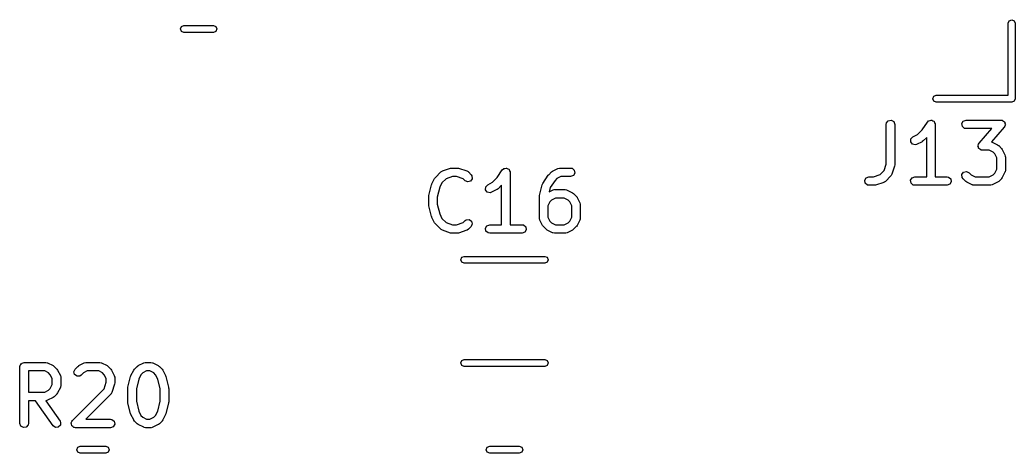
# Model space of a CAD drawing. Extents: x 2.91 to 6.48, y -5.12 to -3.38.
# Drawn here: x 5.713 to 6.405, y -4.248 to -3.948 of the extents above; entities that cross this region are included whole.
import ezdxf

# ---------------------------------------------------------------- set-up
doc = ezdxf.new("R2010")
doc.units = 0
doc.header["$MEASUREMENT"] = 0
doc.layers.add('BLACK', color=7, linetype='CONTINUOUS')

msp = doc.modelspace()

# ---------------------------------------------------------------- linework, layer by layer
at = {"layer": 'BLACK', "linetype": 'CONTINUOUS'}
for p, q in [((6.40069, -3.94833), (6.40236, -3.94764)), ((6.40236, -3.94764), (6.40403, -3.94833)), ((5.82495, -3.95394), (5.82564, -3.95227)), ((5.82564, -3.95561), (5.82495, -3.95394)), ((5.82564, -3.95227), (5.82731, -3.95157)), ((5.82731, -3.95157), (5.84788, -3.95157)), ((5.84788, -3.95157), (5.84955, -3.95227)), ((5.84955, -3.95227), (5.85025, -3.95394)), ((5.85025, -3.95394), (5.84955, -3.95561)), ((6.4, -3.95), (6.40069, -3.94833)), ((6.4, -4), (6.4, -3.95)), ((6.40403, -3.94833), (6.40472, -3.95)), ((6.40472, -3.95), (6.40472, -4.00236)), ((5.82731, -3.9563), (5.82564, -3.95561)), ((5.84788, -3.9563), (5.82731, -3.9563)), ((5.84955, -3.95561), (5.84788, -3.9563)), ((6.34764, -4.00236), (6.34833, -4.00069)), ((6.34833, -4.00403), (6.34764, -4.00236)), ((6.34833, -4.00069), (6.35, -4)), ((6.35, -4), (6.4, -4)), ((6.40472, -4.00236), (6.40403, -4.00403)), ((6.35, -4.00472), (6.34833, -4.00403)), ((6.40236, -4.00472), (6.35, -4.00472)), ((6.40403, -4.00403), (6.40236, -4.00472)), ((6.31518, -4.02017), (6.31535, -4.01916)), ((6.31518, -4.04781), (6.31518, -4.02017)), ((6.31535, -4.01916), (6.31665, -4.01762)), ((6.31665, -4.01762), (6.31864, -4.01726)), ((6.31864, -4.01726), (6.32039, -4.01827)), ((6.32039, -4.01827), (6.32108, -4.02017)), ((6.32108, -4.02017), (6.32108, -4.04829)), ((6.337, -4.02712), (6.34021, -4.02392)), ((6.34021, -4.02392), (6.34379, -4.01853)), ((6.34379, -4.01853), (6.3445, -4.01779)), ((6.3445, -4.01779), (6.34466, -4.01775)), ((6.34466, -4.01775), (6.34477, -4.01762)), ((6.34477, -4.01762), (6.34562, -4.01747)), ((6.34562, -4.01747), (6.34644, -4.01723)), ((6.34644, -4.01723), (6.3466, -4.01729)), ((6.3466, -4.01729), (6.34676, -4.01726)), ((6.34676, -4.01726), (6.34751, -4.01769)), ((6.34751, -4.01769), (6.34829, -4.01804)), ((6.34829, -4.01804), (6.34837, -4.01819)), ((6.34837, -4.01819), (6.34851, -4.01827)), ((6.34851, -4.01827), (6.34881, -4.01908)), ((6.34881, -4.01908), (6.34919, -4.01985)), ((6.34919, -4.01985), (6.34915, -4.02001)), ((6.34915, -4.02001), (6.3492, -4.02017)), ((6.3492, -4.02017), (6.3492, -4.05659)), ((6.36771, -4.01966), (6.36872, -4.01791)), ((6.36807, -4.02165), (6.36771, -4.01966)), ((6.36961, -4.02295), (6.36807, -4.02165)), ((6.36872, -4.01791), (6.37062, -4.01722)), ((6.37062, -4.02313), (6.36961, -4.02295)), ((6.37062, -4.01722), (6.39499, -4.01722)), ((6.38849, -4.02313), (6.37062, -4.02313)), ((6.37965, -4.03323), (6.38849, -4.02313)), ((6.39722, -4.02212), (6.38826, -4.03235)), ((6.39499, -4.01722), (6.39543, -4.0173)), ((6.39543, -4.0173), (6.39557, -4.01728)), ((6.39557, -4.01728), (6.39567, -4.01734)), ((6.39567, -4.01734), (6.396, -4.0174)), ((6.396, -4.0174), (6.39661, -4.01791)), ((6.39661, -4.01791), (6.3973, -4.01832)), ((6.3975, -4.02137), (6.39722, -4.02212)), ((6.3973, -4.01832), (6.39737, -4.01854)), ((6.39737, -4.01854), (6.39755, -4.0187)), ((6.3979, -4.02069), (6.3975, -4.02137)), ((6.39755, -4.0187), (6.39769, -4.01948)), ((6.39769, -4.01948), (6.39795, -4.02023)), ((6.39795, -4.02023), (6.39786, -4.02045)), ((6.39786, -4.02045), (6.3979, -4.02069)), ((6.33217, -4.03226), (6.33229, -4.03025)), ((6.33229, -4.03025), (6.33368, -4.02878)), ((6.33368, -4.02878), (6.337, -4.02712)), ((6.3433, -4.02918), (6.34084, -4.03163)), ((6.3433, -4.05659), (6.3433, -4.02918)), ((6.33337, -4.03389), (6.33217, -4.03226)), ((6.33534, -4.03435), (6.33337, -4.03389)), ((6.33632, -4.03406), (6.33534, -4.03435)), ((6.34007, -4.03219), (6.33632, -4.03406)), ((6.34012, -4.03214), (6.34007, -4.03219)), ((6.34084, -4.03163), (6.34012, -4.03214)), ((6.37892, -4.03511), (6.379, -4.03489)), ((6.37918, -4.03586), (6.37892, -4.03511)), ((6.37896, -4.03466), (6.37936, -4.03397)), ((6.379, -4.03489), (6.37896, -4.03466)), ((6.37931, -4.03665), (6.37918, -4.03586)), ((6.37949, -4.0368), (6.37931, -4.03665)), ((6.37936, -4.03397), (6.37965, -4.03323)), ((6.37957, -4.03702), (6.37949, -4.0368)), ((6.38025, -4.03743), (6.37957, -4.03702)), ((6.38086, -4.03795), (6.38025, -4.03743)), ((6.38826, -4.03235), (6.38851, -4.0324)), ((6.38851, -4.0324), (6.38864, -4.03251)), ((6.38864, -4.03251), (6.38882, -4.03253)), ((6.38882, -4.03253), (6.39257, -4.0344)), ((6.39257, -4.0344), (6.39327, -4.03493)), ((6.39327, -4.03493), (6.39333, -4.03496)), ((6.39333, -4.03496), (6.39521, -4.03683)), ((6.39521, -4.03683), (6.39571, -4.03756)), ((6.39571, -4.03756), (6.39576, -4.0376)), ((6.39576, -4.0376), (6.39764, -4.04135)), ((6.38119, -4.038), (6.38086, -4.03795)), ((6.3813, -4.03807), (6.38119, -4.038)), ((6.38143, -4.03805), (6.3813, -4.03807)), ((6.38187, -4.03812), (6.38143, -4.03805)), ((6.3868, -4.03812), (6.38187, -4.03812)), ((6.3895, -4.03947), (6.3868, -4.03812)), ((6.39069, -4.04067), (6.3895, -4.03947)), ((6.39204, -4.04337), (6.39069, -4.04067)), ((6.39204, -4.05135), (6.39204, -4.04337)), ((6.39764, -4.04135), (6.39793, -4.04233)), ((6.39793, -4.04233), (6.39789, -4.0425)), ((6.39789, -4.0425), (6.39795, -4.04267)), ((6.39795, -4.04267), (6.39795, -4.05204)), ((6.00688, -4.05251), (6.01251, -4.05064)), ((6.01251, -4.05064), (6.01338, -4.05051)), ((6.01338, -4.05051), (6.01344, -4.05049)), ((6.01344, -4.05049), (6.01719, -4.05049)), ((6.01719, -4.05049), (6.01806, -4.05064)), ((6.01806, -4.05064), (6.01813, -4.05064)), ((6.01813, -4.05064), (6.02375, -4.05251)), ((6.04848, -4.0518), (6.04919, -4.05106)), ((6.04919, -4.05106), (6.04935, -4.05101)), ((6.04935, -4.05101), (6.04946, -4.05088)), ((6.04946, -4.05088), (6.0503, -4.05073)), ((6.0503, -4.05073), (6.05113, -4.05049)), ((6.05113, -4.05049), (6.05128, -4.05056)), ((6.05128, -4.05056), (6.05145, -4.05053)), ((6.05145, -4.05053), (6.05219, -4.05096)), ((6.05219, -4.05096), (6.05298, -4.05131)), ((6.05298, -4.05131), (6.05305, -4.05146)), ((6.05305, -4.05146), (6.0532, -4.05154)), ((6.0532, -4.05154), (6.05349, -4.05235)), ((6.08336, -4.05267), (6.08711, -4.0508)), ((6.08711, -4.0508), (6.0881, -4.05051)), ((6.0881, -4.05051), (6.08827, -4.05055)), ((6.08827, -4.05055), (6.08843, -4.05049)), ((6.08843, -4.05049), (6.09593, -4.05049)), ((6.09593, -4.05049), (6.09694, -4.05067)), ((6.09694, -4.05067), (6.09849, -4.05196)), ((6.31367, -4.05232), (6.31518, -4.04781)), ((6.32093, -4.04923), (6.31906, -4.05485)), ((6.32108, -4.04829), (6.32093, -4.04916)), ((6.32093, -4.04916), (6.32093, -4.04923)), ((6.39069, -4.05404), (6.39204, -4.05135)), ((5.99955, -4.06149), (6.00143, -4.05774)), ((6.00143, -4.05774), (6.00195, -4.05703)), ((6.00195, -4.05703), (6.00198, -4.05698)), ((6.00198, -4.05698), (6.00573, -4.05323)), ((6.00573, -4.05323), (6.00657, -4.05264)), ((6.00941, -4.0579), (6.00649, -4.06081)), ((6.00657, -4.05264), (6.00675, -4.05262)), ((6.00675, -4.05262), (6.00688, -4.05251)), ((6.01392, -4.05639), (6.00941, -4.0579)), ((6.01671, -4.05639), (6.01392, -4.05639)), ((6.02122, -4.0579), (6.01671, -4.05639)), ((6.0226, -4.05928), (6.02122, -4.0579)), ((6.02375, -4.05251), (6.02465, -4.053)), ((6.02465, -4.053), (6.02474, -4.05315)), ((6.02474, -4.05315), (6.0249, -4.05323)), ((6.0249, -4.05323), (6.02678, -4.0551)), ((6.02754, -4.05795), (6.02638, -4.05961)), ((6.02678, -4.0551), (6.02737, -4.05594)), ((6.02737, -4.05594), (6.02754, -4.05795)), ((6.04169, -4.06039), (6.04489, -4.05718)), ((6.04489, -4.05718), (6.04848, -4.0518)), ((6.05349, -4.05235), (6.05387, -4.05312)), ((6.05387, -4.05312), (6.05383, -4.05328)), ((6.05383, -4.05328), (6.05389, -4.05344)), ((6.05389, -4.05344), (6.05389, -4.08986)), ((6.0766, -4.06118), (6.08035, -4.05555)), ((6.08035, -4.05555), (6.08066, -4.05523)), ((6.08066, -4.05523), (6.08072, -4.0551)), ((6.08072, -4.0551), (6.0826, -4.05323)), ((6.0826, -4.05323), (6.08332, -4.05272)), ((6.08332, -4.05272), (6.08336, -4.05267)), ((6.08643, -4.05774), (6.0851, -4.05907)), ((6.08913, -4.05639), (6.08643, -4.05774)), ((6.09593, -4.05639), (6.08913, -4.05639)), ((6.09783, -4.0557), (6.09593, -4.05639)), ((6.09884, -4.05395), (6.09783, -4.0557)), ((6.09849, -4.05196), (6.09884, -4.05395)), ((6.30022, -4.05903), (6.30123, -4.05728)), ((6.30123, -4.05728), (6.30313, -4.05659)), ((6.30313, -4.05659), (6.3064, -4.05659)), ((6.3064, -4.05659), (6.31091, -4.05509)), ((6.31091, -4.05509), (6.31367, -4.05232)), ((6.31834, -4.05601), (6.31459, -4.05976)), ((6.31842, -4.05585), (6.31834, -4.05601)), ((6.31857, -4.05575), (6.31842, -4.05585)), ((6.31906, -4.05485), (6.31857, -4.05575)), ((6.33209, -4.05903), (6.3331, -4.05728)), ((6.3331, -4.05728), (6.335, -4.05659)), ((6.335, -4.05659), (6.3433, -4.05659)), ((6.3492, -4.05659), (6.3575, -4.05659)), ((6.3575, -4.05659), (6.35851, -4.05677)), ((6.35851, -4.05677), (6.36006, -4.05807)), ((6.36006, -4.05807), (6.36041, -4.06006)), ((6.36777, -4.05503), (6.36893, -4.05337)), ((6.36795, -4.05704), (6.36777, -4.05503)), ((6.36853, -4.05788), (6.36795, -4.05704)), ((6.37041, -4.05976), (6.36853, -4.05788)), ((6.36893, -4.05337), (6.37088, -4.05285)), ((6.37088, -4.05285), (6.37271, -4.05371)), ((6.37271, -4.05371), (6.37425, -4.05524)), ((6.37425, -4.05524), (6.37694, -4.05659)), ((6.37694, -4.05659), (6.3868, -4.05659)), ((6.3868, -4.05659), (6.3895, -4.05524)), ((6.3895, -4.05524), (6.39069, -4.05404)), ((6.39521, -4.05788), (6.39333, -4.05976)), ((6.39523, -4.05782), (6.39521, -4.05788)), ((6.39576, -4.05711), (6.39523, -4.05782)), ((6.39764, -4.05336), (6.39576, -4.05711)), ((6.39766, -4.05319), (6.39764, -4.05336)), ((6.39777, -4.05305), (6.39766, -4.05319)), ((6.39795, -4.05204), (6.39777, -4.05305)), ((5.99745, -4.0696), (5.99933, -4.0621)), ((5.99933, -4.0621), (5.99954, -4.06163)), ((5.99954, -4.06163), (5.99955, -4.06149)), ((6.00498, -4.06384), (6.00327, -4.07068)), ((6.00649, -4.06081), (6.00498, -4.06384)), ((6.02443, -4.06013), (6.0226, -4.05928)), ((6.02638, -4.05961), (6.02443, -4.06013)), ((6.03686, -4.06553), (6.03698, -4.06351)), ((6.03698, -4.06351), (6.03837, -4.06205)), ((6.03837, -4.06205), (6.04169, -4.06039)), ((6.0448, -4.06541), (6.04476, -4.06546)), ((6.04553, -4.0649), (6.0448, -4.06541)), ((6.04798, -4.06244), (6.04553, -4.0649)), ((6.04798, -4.08986), (6.04798, -4.06244)), ((6.07432, -4.0696), (6.07619, -4.0621)), ((6.07619, -4.0621), (6.0766, -4.06119)), ((6.0766, -4.06119), (6.0766, -4.06118)), ((6.0818, -4.06403), (6.08107, -4.06694)), ((6.0851, -4.05907), (6.0818, -4.06403)), ((6.30057, -4.06102), (6.30022, -4.05903)), ((6.30212, -4.06232), (6.30057, -4.06102)), ((6.30313, -4.0625), (6.30212, -4.06232)), ((6.30688, -4.0625), (6.30313, -4.0625)), ((6.30694, -4.06247), (6.30688, -4.0625)), ((6.30781, -4.06234), (6.30694, -4.06247)), ((6.31344, -4.06047), (6.30781, -4.06234)), ((6.31358, -4.06036), (6.31344, -4.06047)), ((6.31375, -4.06034), (6.31358, -4.06036)), ((6.31459, -4.05976), (6.31375, -4.06034)), ((6.33244, -4.06102), (6.33209, -4.05903)), ((6.33399, -4.06232), (6.33244, -4.06102)), ((6.335, -4.0625), (6.33399, -4.06232)), ((6.3575, -4.0625), (6.335, -4.0625)), ((6.3594, -4.0618), (6.3575, -4.0625)), ((6.36041, -4.06006), (6.3594, -4.0618)), ((6.37047, -4.05978), (6.37041, -4.05976)), ((6.37118, -4.06031), (6.37047, -4.05978)), ((6.37493, -4.06218), (6.37118, -4.06031)), ((6.3751, -4.0622), (6.37493, -4.06218)), ((6.37524, -4.06232), (6.3751, -4.0622)), ((6.37625, -4.0625), (6.37524, -4.06232)), ((6.3875, -4.0625), (6.37625, -4.0625)), ((6.38766, -4.06243), (6.3875, -4.0625)), ((6.38783, -4.06248), (6.38766, -4.06243)), ((6.38882, -4.06218), (6.38783, -4.06248)), ((6.39257, -4.06031), (6.38882, -4.06218)), ((6.39261, -4.06026), (6.39257, -4.06031)), ((6.39333, -4.05976), (6.39261, -4.06026)), ((5.99737, -4.07031), (5.99747, -4.06973)), ((5.99737, -4.07594), (5.99737, -4.07031)), ((5.99747, -4.06973), (5.99745, -4.0696)), ((6.00327, -4.07068), (6.00327, -4.07557)), ((6.03806, -4.06715), (6.03686, -4.06553)), ((6.04003, -4.06762), (6.03806, -4.06715)), ((6.04101, -4.06733), (6.04003, -4.06762)), ((6.04476, -4.06546), (6.04101, -4.06733)), ((6.07423, -4.07031), (6.07433, -4.06973)), ((6.07423, -4.08531), (6.07423, -4.07031)), ((6.07433, -4.06973), (6.07432, -4.0696)), ((6.08107, -4.06694), (6.08336, -4.0658)), ((6.08538, -4.07139), (6.08268, -4.07274)), ((6.08336, -4.0658), (6.08435, -4.0655)), ((6.08435, -4.0655), (6.08452, -4.06555)), ((6.08452, -4.06555), (6.08468, -4.06549)), ((6.08468, -4.06549), (6.09218, -4.06549)), ((6.09149, -4.07139), (6.08538, -4.07139)), ((6.09418, -4.07274), (6.09149, -4.07139)), ((6.09218, -4.06549), (6.09319, -4.06566)), ((6.09319, -4.06566), (6.09333, -4.06578)), ((6.09333, -4.06578), (6.0935, -4.0658)), ((6.0935, -4.0658), (6.09725, -4.06767)), ((6.09725, -4.06767), (6.09796, -4.0682)), ((6.09796, -4.0682), (6.09802, -4.06823)), ((6.09802, -4.06823), (6.09989, -4.0701)), ((6.09989, -4.0701), (6.1004, -4.07082)), ((6.1004, -4.07082), (6.10045, -4.07087)), ((6.10045, -4.07087), (6.10232, -4.07462)), ((5.99741, -4.07607), (5.99737, -4.07594)), ((5.99745, -4.07665), (5.99741, -4.07607)), ((5.99933, -4.08415), (5.99745, -4.07665)), ((6.00327, -4.07557), (6.00498, -4.08241)), ((6.08149, -4.07394), (6.08014, -4.07663)), ((6.08014, -4.07663), (6.08014, -4.08461)), ((6.08268, -4.07274), (6.08149, -4.07394)), ((6.09538, -4.07394), (6.09418, -4.07274)), ((6.09673, -4.07663), (6.09538, -4.07394)), ((6.09673, -4.08461), (6.09673, -4.07663)), ((6.10232, -4.07462), (6.10261, -4.0756)), ((6.10261, -4.0756), (6.10257, -4.07577)), ((6.10257, -4.07577), (6.10263, -4.07594)), ((6.10263, -4.07594), (6.10263, -4.08531)), ((5.99941, -4.08427), (5.99933, -4.08415)), ((5.99955, -4.08476), (5.99941, -4.08427)), ((6.00143, -4.08851), (5.99955, -4.08476)), ((6.00498, -4.08241), (6.00649, -4.08544)), ((6.00649, -4.08544), (6.00941, -4.08835)), ((6.07429, -4.08548), (6.07423, -4.08531)), ((6.07425, -4.08565), (6.07429, -4.08548)), ((6.07454, -4.08663), (6.07425, -4.08565)), ((6.08014, -4.08461), (6.08149, -4.08731)), ((6.09538, -4.08731), (6.09673, -4.08461)), ((6.10263, -4.08531), (6.10246, -4.08632)), ((6.00147, -4.08855), (6.00143, -4.08851)), ((6.00198, -4.08927), (6.00147, -4.08855)), ((6.00573, -4.09302), (6.00198, -4.08927)), ((6.00589, -4.0931), (6.00573, -4.09302)), ((6.00941, -4.08835), (6.01392, -4.08986)), ((6.01392, -4.08986), (6.01671, -4.08986)), ((6.01671, -4.08986), (6.02122, -4.08835)), ((6.02122, -4.08835), (6.0226, -4.08697)), ((6.0226, -4.08697), (6.02344, -4.08638)), ((6.02344, -4.08638), (6.02545, -4.08621)), ((6.0249, -4.09302), (6.02406, -4.09361)), ((6.02678, -4.09115), (6.0249, -4.09302)), ((6.02545, -4.08621), (6.02711, -4.08737)), ((6.02763, -4.08932), (6.02678, -4.09115)), ((6.02711, -4.08737), (6.02763, -4.08932)), ((6.03678, -4.0923), (6.03779, -4.09055)), ((6.03713, -4.09429), (6.03678, -4.0923)), ((6.03779, -4.09055), (6.03969, -4.08986)), ((6.03969, -4.08986), (6.04798, -4.08986)), ((6.05389, -4.08986), (6.06219, -4.08986)), ((6.06219, -4.08986), (6.0632, -4.09004)), ((6.0632, -4.09004), (6.06474, -4.09133)), ((6.06474, -4.09133), (6.06509, -4.09332)), ((6.07642, -4.09038), (6.07454, -4.08663)), ((6.07646, -4.09043), (6.07642, -4.09038)), ((6.07697, -4.09115), (6.07646, -4.09043)), ((6.07885, -4.09302), (6.07697, -4.09115)), ((6.0789, -4.09305), (6.07885, -4.09302)), ((6.07961, -4.09358), (6.0789, -4.09305)), ((6.08149, -4.08731), (6.08268, -4.08851)), ((6.08268, -4.08851), (6.08538, -4.08986)), ((6.08538, -4.08986), (6.09149, -4.08986)), ((6.09149, -4.08986), (6.09418, -4.08851)), ((6.09418, -4.08851), (6.09538, -4.08731)), ((6.09802, -4.09302), (6.0973, -4.09353)), ((6.09989, -4.09115), (6.09802, -4.09302)), ((6.09992, -4.09109), (6.09989, -4.09115)), ((6.10045, -4.09038), (6.09992, -4.09109)), ((6.10232, -4.08663), (6.10045, -4.09038)), ((6.10234, -4.08646), (6.10232, -4.08663)), ((6.10246, -4.08632), (6.10234, -4.08646)), ((6.00598, -4.09325), (6.00589, -4.0931)), ((6.00688, -4.09374), (6.00598, -4.09325)), ((6.01251, -4.09561), (6.00688, -4.09374)), ((6.01257, -4.09561), (6.01251, -4.09561)), ((6.01344, -4.09576), (6.01257, -4.09561)), ((6.01719, -4.09576), (6.01344, -4.09576)), ((6.01725, -4.09574), (6.01719, -4.09576)), ((6.01813, -4.09561), (6.01725, -4.09574)), ((6.02375, -4.09374), (6.01813, -4.09561)), ((6.02389, -4.09363), (6.02375, -4.09374)), ((6.02406, -4.09361), (6.02389, -4.09363)), ((6.03868, -4.09558), (6.03713, -4.09429)), ((6.03969, -4.09576), (6.03868, -4.09558)), ((6.06219, -4.09576), (6.03969, -4.09576)), ((6.06408, -4.09507), (6.06219, -4.09576)), ((6.06509, -4.09332), (6.06408, -4.09507)), ((6.08336, -4.09545), (6.07961, -4.09358)), ((6.08354, -4.09547), (6.08336, -4.09545)), ((6.08367, -4.09558), (6.08354, -4.09547)), ((6.08468, -4.09576), (6.08367, -4.09558)), ((6.09218, -4.09576), (6.08468, -4.09576)), ((6.09235, -4.0957), (6.09218, -4.09576)), ((6.09252, -4.09574), (6.09235, -4.0957)), ((6.0935, -4.09545), (6.09252, -4.09574)), ((6.09725, -4.09358), (6.0935, -4.09545)), ((6.0973, -4.09353), (6.09725, -4.09358)), ((6.01964, -4.11417), (6.02033, -4.1125)), ((6.02033, -4.1125), (6.022, -4.11181)), ((6.022, -4.11181), (6.078, -4.11181)), ((6.078, -4.11181), (6.07967, -4.1125)), ((6.07967, -4.1125), (6.08036, -4.11417)), ((6.02033, -4.11584), (6.01964, -4.11417)), ((6.022, -4.11654), (6.02033, -4.11584)), ((6.078, -4.11654), (6.022, -4.11654)), ((6.07967, -4.11584), (6.078, -4.11654)), ((6.08036, -4.11417), (6.07967, -4.11584)), ((5.71332, -4.18848), (5.71338, -4.1881)), ((5.71332, -4.22785), (5.71332, -4.18848)), ((5.71336, -4.18797), (5.71343, -4.18785)), ((5.71338, -4.1881), (5.71336, -4.18797)), ((5.71343, -4.18785), (5.71349, -4.18747)), ((5.71349, -4.18747), (5.71399, -4.18688)), ((5.71399, -4.18688), (5.71437, -4.18622)), ((5.71437, -4.18622), (5.71462, -4.18613)), ((5.71462, -4.18613), (5.71479, -4.18592)), ((5.71479, -4.18592), (5.71555, -4.18579)), ((5.71555, -4.18579), (5.71627, -4.18553)), ((5.71627, -4.18553), (5.73127, -4.18553)), ((5.73127, -4.18553), (5.73228, -4.1857)), ((5.73228, -4.1857), (5.73241, -4.18582)), ((5.73241, -4.18582), (5.73259, -4.18584)), ((5.73259, -4.18584), (5.73634, -4.18771)), ((5.73634, -4.18771), (5.73705, -4.18824)), ((5.73705, -4.18824), (5.7371, -4.18827)), ((5.7371, -4.18827), (5.73898, -4.19014)), ((5.75168, -4.19014), (5.75355, -4.18827)), ((5.75355, -4.18827), (5.75427, -4.18776)), ((5.75427, -4.18776), (5.75432, -4.18771)), ((5.75432, -4.18771), (5.75807, -4.18584)), ((5.75807, -4.18584), (5.75905, -4.18555)), ((5.75905, -4.18555), (5.75922, -4.18559)), ((5.75922, -4.18559), (5.75939, -4.18553)), ((5.75939, -4.18553), (5.76876, -4.18553)), ((5.76876, -4.18553), (5.76977, -4.1857)), ((5.76977, -4.1857), (5.76991, -4.18582)), ((5.76991, -4.18582), (5.77008, -4.18584)), ((5.77008, -4.18584), (5.77383, -4.18771)), ((5.77383, -4.18771), (5.77454, -4.18824)), ((5.77454, -4.18824), (5.7746, -4.18827)), ((5.7746, -4.18827), (5.77647, -4.19014)), ((5.79292, -4.19014), (5.7948, -4.18827)), ((5.7948, -4.18827), (5.79552, -4.18776)), ((5.79552, -4.18776), (5.79556, -4.18771)), ((5.79556, -4.18771), (5.79931, -4.18584)), ((5.79931, -4.18584), (5.8003, -4.18555)), ((5.8003, -4.18555), (5.80047, -4.18559)), ((5.80047, -4.18559), (5.80063, -4.18553)), ((5.80063, -4.18553), (5.80438, -4.18553)), ((5.80438, -4.18553), (5.80539, -4.1857)), ((5.80539, -4.1857), (5.80553, -4.18582)), ((5.80553, -4.18582), (5.8057, -4.18584)), ((5.8057, -4.18584), (5.80945, -4.18771)), ((5.80945, -4.18771), (5.81016, -4.18824)), ((5.81016, -4.18824), (5.81022, -4.18827)), ((5.81022, -4.18827), (5.81209, -4.19014)), ((6.01964, -4.18583), (6.02033, -4.18416)), ((6.02033, -4.1875), (6.01964, -4.18583)), ((6.02033, -4.18416), (6.022, -4.18346)), ((6.022, -4.18819), (6.02033, -4.1875)), ((6.022, -4.18346), (6.078, -4.18346)), ((6.078, -4.18819), (6.022, -4.18819)), ((6.078, -4.18346), (6.07967, -4.18416)), ((6.07967, -4.1875), (6.078, -4.18819)), ((6.07967, -4.18416), (6.08036, -4.18583)), ((6.08036, -4.18583), (6.07967, -4.1875)), ((5.71922, -4.19143), (5.71922, -4.20615)), ((5.73057, -4.19143), (5.71922, -4.19143)), ((5.73327, -4.19278), (5.73057, -4.19143)), ((5.73446, -4.19398), (5.73327, -4.19278)), ((5.73581, -4.19668), (5.73446, -4.19398)), ((5.73581, -4.20091), (5.73581, -4.19668)), ((5.73898, -4.19014), (5.73948, -4.19086)), ((5.73948, -4.19086), (5.73953, -4.19091)), ((5.73953, -4.19091), (5.74141, -4.19466)), ((5.74141, -4.19466), (5.7417, -4.19564)), ((5.7417, -4.19564), (5.74166, -4.19581)), ((5.74166, -4.19581), (5.74172, -4.19598)), ((5.74172, -4.19598), (5.74172, -4.2016)), ((5.75082, -4.19197), (5.75168, -4.19014)), ((5.75134, -4.19392), (5.75082, -4.19197)), ((5.753, -4.19508), (5.75134, -4.19392)), ((5.75501, -4.19491), (5.753, -4.19508)), ((5.75585, -4.19432), (5.75501, -4.19491)), ((5.75739, -4.19278), (5.75585, -4.19432)), ((5.76008, -4.19143), (5.75739, -4.19278)), ((5.76806, -4.19143), (5.76008, -4.19143)), ((5.77076, -4.19278), (5.76806, -4.19143)), ((5.77196, -4.19398), (5.77076, -4.19278)), ((5.77331, -4.19668), (5.77196, -4.19398)), ((5.77331, -4.19925), (5.77331, -4.19668)), ((5.77647, -4.19014), (5.77698, -4.19086)), ((5.77698, -4.19086), (5.77703, -4.19091)), ((5.77703, -4.19091), (5.7789, -4.19466)), ((5.7789, -4.19466), (5.77919, -4.19564)), ((5.77919, -4.19564), (5.77915, -4.19581)), ((5.77915, -4.19581), (5.77921, -4.19598)), ((5.77921, -4.19598), (5.77921, -4.19973)), ((5.78839, -4.20276), (5.79027, -4.19526)), ((5.79027, -4.19526), (5.79048, -4.1948)), ((5.79048, -4.1948), (5.79049, -4.19466)), ((5.79049, -4.19466), (5.79237, -4.19091)), ((5.79237, -4.19091), (5.79289, -4.1902)), ((5.79289, -4.1902), (5.79292, -4.19014)), ((5.79744, -4.19398), (5.79592, -4.19701)), ((5.79863, -4.19278), (5.79744, -4.19398)), ((5.80133, -4.19143), (5.79863, -4.19278)), ((5.80369, -4.19143), (5.80133, -4.19143)), ((5.80638, -4.19278), (5.80369, -4.19143)), ((5.80758, -4.19398), (5.80638, -4.19278)), ((5.8091, -4.19701), (5.80758, -4.19398)), ((5.81209, -4.19014), (5.8126, -4.19086)), ((5.8126, -4.19086), (5.81265, -4.19091)), ((5.81265, -4.19091), (5.81452, -4.19466)), ((5.81452, -4.19466), (5.81467, -4.19515)), ((5.81467, -4.19515), (5.81475, -4.19526)), ((5.81475, -4.19526), (5.81662, -4.20276)), ((5.73327, -4.2048), (5.73446, -4.2036)), ((5.73446, -4.2036), (5.73581, -4.20091)), ((5.74141, -4.20292), (5.73953, -4.20667)), ((5.74143, -4.20275), (5.74141, -4.20292)), ((5.74154, -4.20261), (5.74143, -4.20275)), ((5.74172, -4.2016), (5.74154, -4.20261)), ((5.77181, -4.20376), (5.77331, -4.19925)), ((5.77906, -4.20066), (5.77719, -4.20629)), ((5.77921, -4.19973), (5.77906, -4.2006)), ((5.77906, -4.2006), (5.77906, -4.20066)), ((5.78831, -4.20348), (5.78841, -4.2029)), ((5.78831, -4.21285), (5.78831, -4.20348)), ((5.78841, -4.2029), (5.78839, -4.20276)), ((5.79592, -4.19701), (5.79421, -4.20384)), ((5.8108, -4.20384), (5.8091, -4.19701)), ((5.81662, -4.20276), (5.81666, -4.20335)), ((5.81666, -4.20335), (5.81671, -4.20348)), ((5.81671, -4.20348), (5.81671, -4.21285)), ((5.71922, -4.20615), (5.73057, -4.20615)), ((5.73057, -4.20615), (5.73327, -4.2048)), ((5.73634, -4.20987), (5.73259, -4.21174)), ((5.73638, -4.20982), (5.73634, -4.20987)), ((5.7371, -4.20932), (5.73638, -4.20982)), ((5.73898, -4.20744), (5.7371, -4.20932)), ((5.73901, -4.20738), (5.73898, -4.20744)), ((5.73953, -4.20667), (5.73901, -4.20738)), ((5.7498, -4.22576), (5.77181, -4.20376)), ((5.77647, -4.20744), (5.75902, -4.2249)), ((5.77655, -4.20728), (5.77647, -4.20744)), ((5.7767, -4.20719), (5.77655, -4.20728)), ((5.77719, -4.20629), (5.7767, -4.20719)), ((5.79421, -4.20384), (5.79421, -4.21249)), ((5.8108, -4.21249), (5.8108, -4.20384)), ((5.7241, -4.21205), (5.71922, -4.21205)), ((5.71922, -4.21205), (5.71922, -4.22785)), ((5.73635, -4.22954), (5.7241, -4.21205)), ((5.73143, -4.21199), (5.7313, -4.21204)), ((5.7313, -4.21204), (5.74118, -4.22616)), ((5.7316, -4.21204), (5.73143, -4.21199)), ((5.73259, -4.21174), (5.7316, -4.21204)), ((5.78835, -4.21298), (5.78831, -4.21285)), ((5.78839, -4.21357), (5.78835, -4.21298)), ((5.79027, -4.22107), (5.78839, -4.21357)), ((5.79421, -4.21249), (5.79592, -4.21932)), ((5.8091, -4.21932), (5.8108, -4.21249)), ((5.81662, -4.21357), (5.81475, -4.22107)), ((5.81671, -4.21285), (5.81661, -4.21343)), ((5.81661, -4.21343), (5.81662, -4.21357)), ((5.79035, -4.22118), (5.79027, -4.22107)), ((5.79049, -4.22167), (5.79035, -4.22118)), ((5.79237, -4.22542), (5.79049, -4.22167)), ((5.79592, -4.21932), (5.79744, -4.22235)), ((5.79744, -4.22235), (5.79863, -4.22355)), ((5.79863, -4.22355), (5.80133, -4.2249)), ((5.80369, -4.2249), (5.80638, -4.22355)), ((5.80638, -4.22355), (5.80758, -4.22235)), ((5.80758, -4.22235), (5.8091, -4.21932)), ((5.81452, -4.22167), (5.81265, -4.22542)), ((5.81454, -4.22153), (5.81452, -4.22167)), ((5.81475, -4.22107), (5.81454, -4.22153)), ((5.71401, -4.22975), (5.71332, -4.22785)), ((5.71576, -4.23076), (5.71401, -4.22975)), ((5.71774, -4.23041), (5.71576, -4.23076)), ((5.71904, -4.22886), (5.71774, -4.23041)), ((5.71922, -4.22785), (5.71904, -4.22886)), ((5.738, -4.2307), (5.73635, -4.22954)), ((5.74001, -4.23053), (5.738, -4.2307)), ((5.74144, -4.2291), (5.74001, -4.23053)), ((5.74118, -4.22616), (5.74162, -4.22709)), ((5.74162, -4.22709), (5.74144, -4.2291)), ((5.74895, -4.22759), (5.749, -4.22747)), ((5.74918, -4.22845), (5.74895, -4.22759)), ((5.74898, -4.22734), (5.74943, -4.22657)), ((5.749, -4.22747), (5.74898, -4.22734)), ((5.74933, -4.22933), (5.74918, -4.22845)), ((5.74944, -4.22941), (5.74933, -4.22933)), ((5.74943, -4.22657), (5.7498, -4.22576)), ((5.74947, -4.22954), (5.74944, -4.22941)), ((5.7502, -4.23005), (5.74947, -4.22954)), ((5.75088, -4.23062), (5.7502, -4.23005)), ((5.75106, -4.23066), (5.75088, -4.23062)), ((5.75112, -4.2307), (5.75106, -4.23066)), ((5.75125, -4.23069), (5.75112, -4.2307)), ((5.75189, -4.2308), (5.75125, -4.23069)), ((5.77626, -4.2308), (5.75189, -4.2308)), ((5.75902, -4.2249), (5.77626, -4.2249)), ((5.77626, -4.2249), (5.77727, -4.22507)), ((5.77816, -4.23011), (5.77626, -4.2308)), ((5.77727, -4.22507), (5.77882, -4.22637)), ((5.77917, -4.22836), (5.77816, -4.23011)), ((5.77882, -4.22637), (5.77917, -4.22836)), ((5.79241, -4.22546), (5.79237, -4.22542)), ((5.79292, -4.22619), (5.79241, -4.22546)), ((5.7948, -4.22806), (5.79292, -4.22619)), ((5.79485, -4.22809), (5.7948, -4.22806)), ((5.79556, -4.22862), (5.79485, -4.22809)), ((5.79931, -4.23049), (5.79556, -4.22862)), ((5.79949, -4.23051), (5.79931, -4.23049)), ((5.79962, -4.23062), (5.79949, -4.23051)), ((5.80063, -4.2308), (5.79962, -4.23062)), ((5.80438, -4.2308), (5.80063, -4.2308)), ((5.80133, -4.2249), (5.80369, -4.2249)), ((5.80455, -4.23074), (5.80438, -4.2308)), ((5.80472, -4.23078), (5.80455, -4.23074)), ((5.8057, -4.23049), (5.80472, -4.23078)), ((5.80945, -4.22862), (5.8057, -4.23049)), ((5.8095, -4.22857), (5.80945, -4.22862)), ((5.81022, -4.22806), (5.8095, -4.22857)), ((5.81209, -4.22619), (5.81022, -4.22806)), ((5.81212, -4.22613), (5.81209, -4.22619)), ((5.81265, -4.22542), (5.81212, -4.22613)), ((5.75277, -4.24606), (5.75346, -4.24439)), ((5.75346, -4.24439), (5.75514, -4.2437)), ((5.75514, -4.2437), (5.77301, -4.2437)), ((5.77301, -4.2437), (5.77468, -4.24439)), ((5.77468, -4.24439), (5.77538, -4.24606)), ((6.03735, -4.24606), (6.03804, -4.24439)), ((6.03804, -4.24439), (6.03971, -4.2437)), ((6.03971, -4.2437), (6.06029, -4.2437)), ((6.06029, -4.2437), (6.06196, -4.24439)), ((6.06196, -4.24439), (6.06265, -4.24606)), ((5.75346, -4.24773), (5.75277, -4.24606)), ((5.75514, -4.24843), (5.75346, -4.24773)), ((5.77301, -4.24843), (5.75514, -4.24843)), ((5.77468, -4.24773), (5.77301, -4.24843)), ((5.77538, -4.24606), (5.77468, -4.24773)), ((6.03804, -4.24773), (6.03735, -4.24606)), ((6.03971, -4.24843), (6.03804, -4.24773)), ((6.06029, -4.24843), (6.03971, -4.24843)), ((6.06196, -4.24773), (6.06029, -4.24843)), ((6.06265, -4.24606), (6.06196, -4.24773))]:
    msp.add_line(p, q, dxfattribs=at)

doc.saveas('drawing.dxf')
